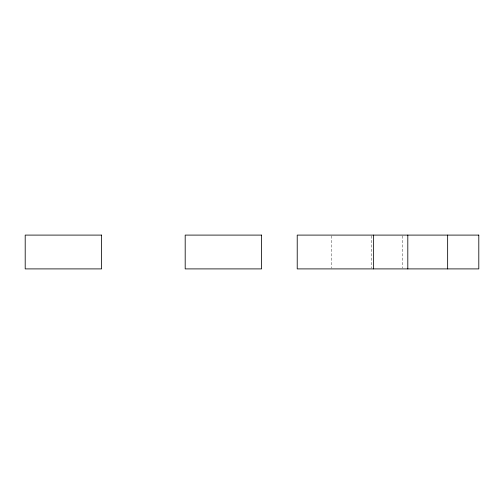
<?xml version="1.0" encoding="UTF-8"?>
<svg xmlns="http://www.w3.org/2000/svg" width="504" height="504" viewBox="0 0 504 504"><rect width="100%" height="100%" fill="white"/><g stroke="black" fill="none" stroke-linecap="round" stroke-linejoin="round"><path stroke-width="0.38" stroke-dasharray="2.52 1.89" d="M402.394 235.885L402.394 268.115M371.234 235.885L371.234 268.115M331.393 235.885L331.393 268.115"/><path stroke-width="0.76" d="M447.646 235.097L447.646 268.903M407.805 235.097L407.805 268.903M373.628 235.097L373.628 268.903M101.606 235.097L25.2 235.097L25.2 268.903L101.606 268.903L101.606 235.097M261.595 235.097L185.189 235.097L185.189 268.903L261.595 268.903L261.595 235.097M478.8 235.097L297.221 235.097L297.221 268.903L478.8 268.903L478.8 235.097"/></g></svg>
